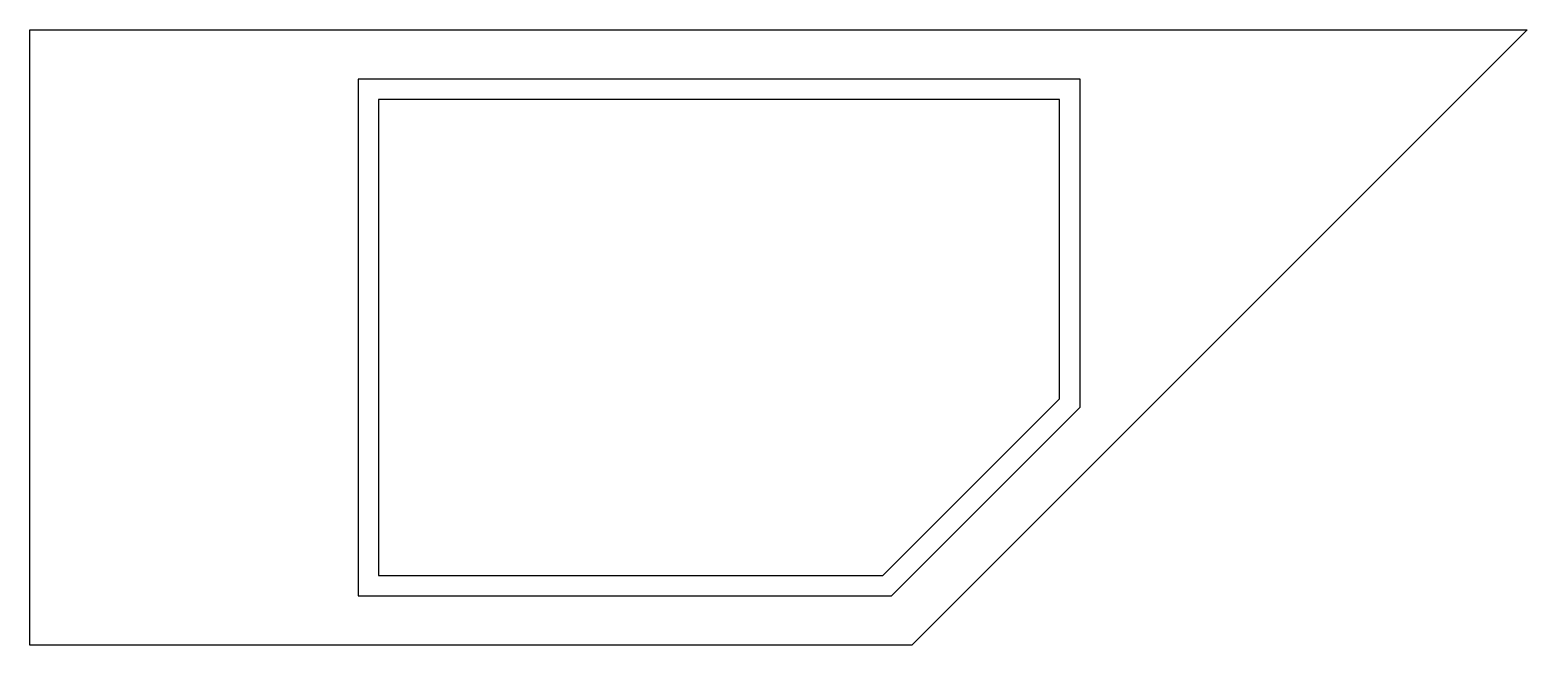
# Model space of a CAD drawing. Header units: millimetres. Extents: x -85 to 280, y -150 to 0.
import ezdxf

# ---------------------------------------------------------------- set-up
doc = ezdxf.new("R2010")
doc.units = ezdxf.units.MM
doc.layers.get('0').update_dxf_attribs({"linetype": 'CONTINUOUS'})

msp = doc.modelspace()

# ---------------------------------------------------------------- linework, layer by layer
msp.add_line((130, -150), (280, 0))
for points in [[(280, 0), (130, -150), (-85, -150), (-85, 0)], [(171.03, -12), (-5, -12), (-5, -138), (125.03, -138), (171.03, -92)], [(122.96, -133), (166.03, -89.93), (166.03, -17), (0, -17), (0, -133)]]:
    msp.add_lwpolyline(points, close=True)

doc.saveas('drawing.dxf')
